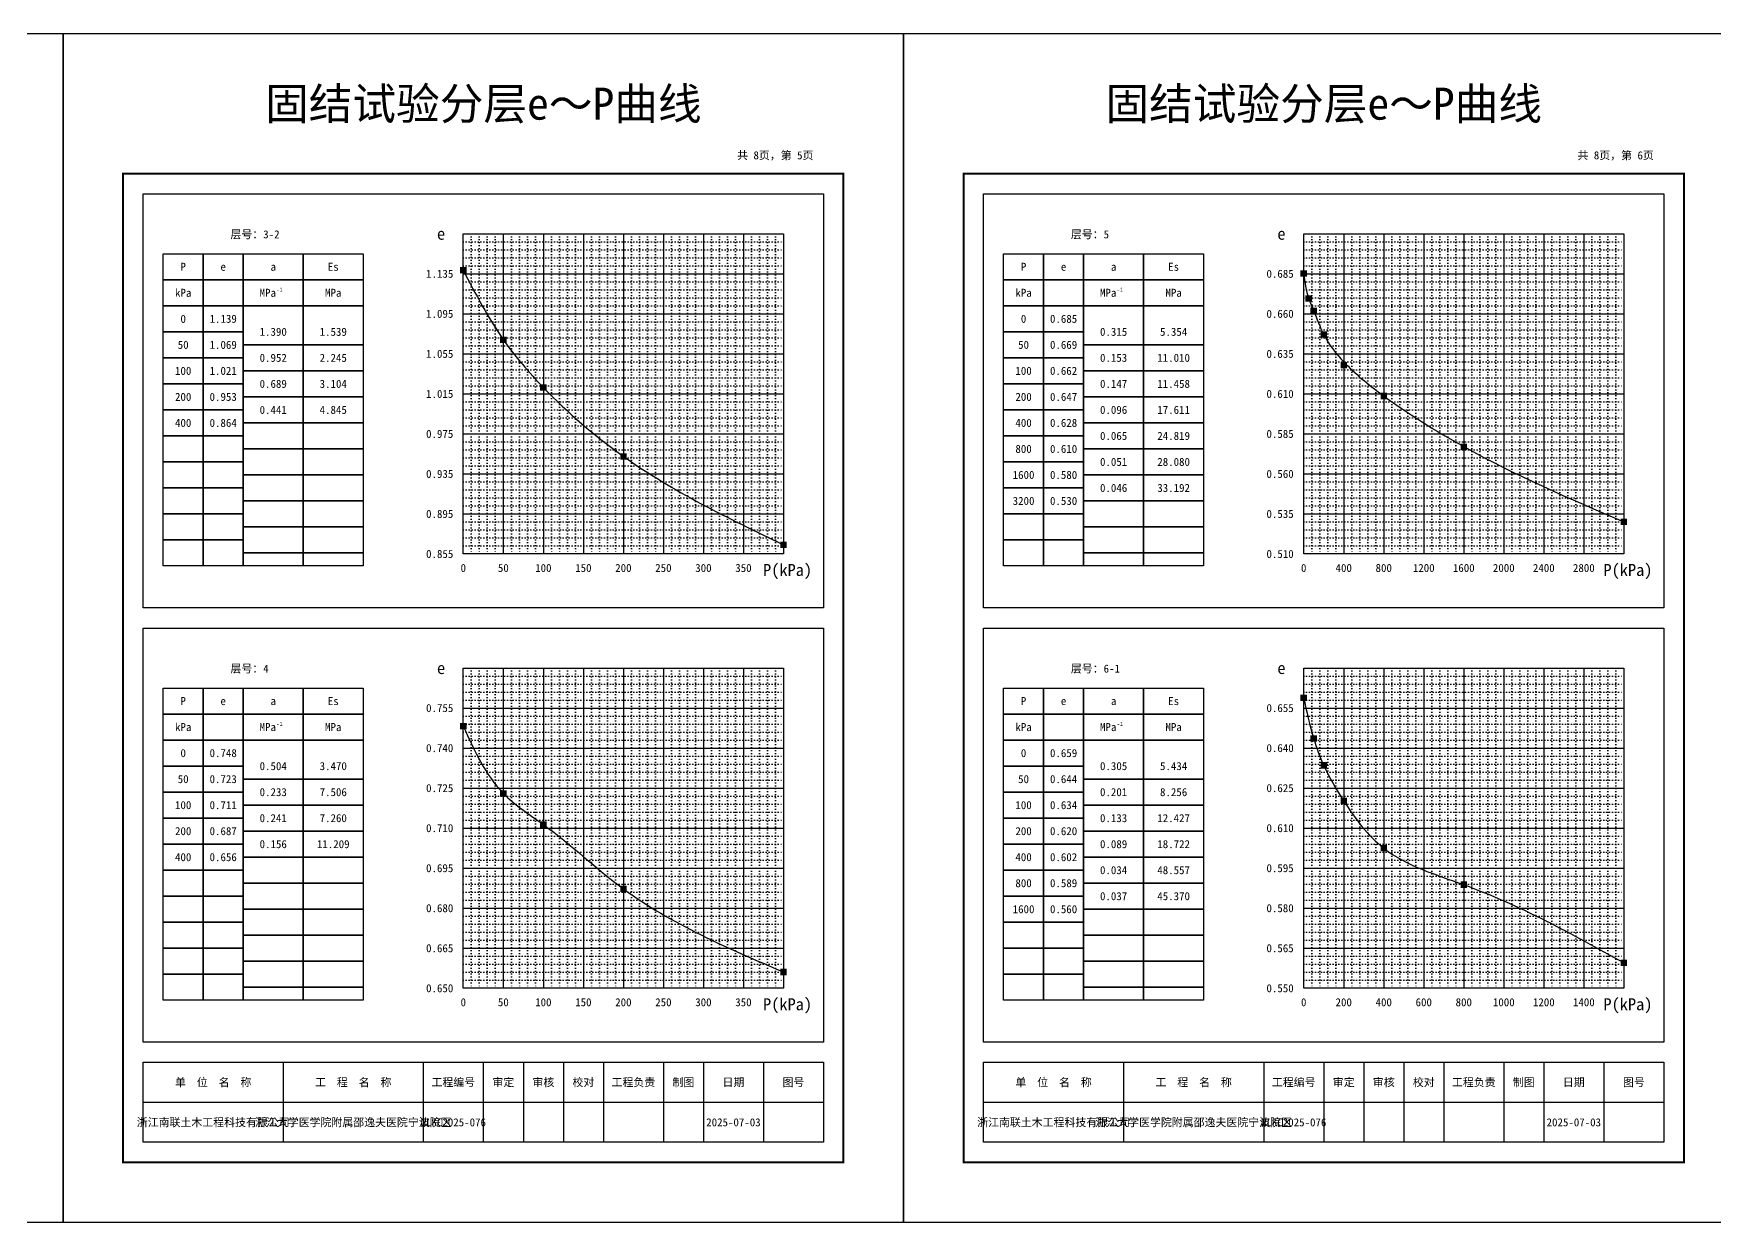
# Model space of a CAD drawing. Extents: x 0 to 1680, y 0 to 297.
# Drawn here: x 832.6 to 1252.6, y 0 to 297 of the extents above; entities that cross this region are included whole.
import ezdxf
from ezdxf.enums import TextEntityAlignment as Align

# ---------------------------------------------------------------- set-up
doc = ezdxf.new("R2010")
doc.units = 0
doc.linetypes.add('DOT', pattern=[6.35, 0, -6.35])
doc.layers.get('0').update_dxf_attribs({"linetype": 'CONTINUOUS'})
doc.styles.add('XT', font='')
doc.styles.get('XT').set_extended_font_data('SimSun')

msp = doc.modelspace()

# ---------------------------------------------------------------- linework, layer by layer
at = {"color": 245, "linetype": 'Continuous'}
for points in [[(630, 297), (840, 297), (840, 0), (630, 0)], [(840, 297), (1050, 297), (1050, 0), (840, 0)], [(1050, 297), (1260, 297), (1260, 0), (1050, 0)]]:
    msp.add_lwpolyline(points, close=True, dxfattribs=at)
at = {"linetype": 'Continuous', "const_width": 0.5}
for points in [[(855, 262), (1035, 262), (1035, 15), (855, 15)], [(1065, 262), (1245, 262), (1245, 15), (1065, 15)]]:
    msp.add_lwpolyline(points, close=True, dxfattribs=at)
at = {"linetype": 'Continuous'}
for points in [[(860, 257), (1030, 257), (1030, 153.5), (860, 153.5)], [(1070, 257), (1240, 257), (1240, 153.5), (1070, 153.5)], [(940, 247), (1020, 247), (1020, 167), (940, 167)], [(1150, 247), (1230, 247), (1230, 167), (1150, 167)], [(865, 242), (915, 242), (915, 164), (865, 164)], [(875, 242), (875, 164)], [(885, 242), (885, 164)], [(900, 242), (900, 164)], [(1075, 242), (1125, 242), (1125, 164), (1075, 164)], [(1085, 242), (1085, 164)], [(1095, 242), (1095, 164)], [(1110, 242), (1110, 164)], [(865, 235.5), (915, 235.5)], [(1075, 235.5), (1125, 235.5)], [(865, 229), (915, 229)], [(1075, 229), (1125, 229)], [(865, 222.5), (885, 222.5)], [(885, 219.25), (915, 219.25)], [(1075, 222.5), (1095, 222.5)], [(1095, 219.25), (1125, 219.25)], [(865, 216), (885, 216)], [(1075, 216), (1095, 216)], [(885, 212.75), (915, 212.75)], [(1095, 212.75), (1125, 212.75)], [(865, 209.5), (885, 209.5)], [(885, 206.25), (915, 206.25)], [(1075, 209.5), (1095, 209.5)], [(1095, 206.25), (1125, 206.25)], [(865, 203), (885, 203)], [(1075, 203), (1095, 203)], [(885, 199.75), (915, 199.75)], [(1095, 199.75), (1125, 199.75)], [(865, 196.5), (885, 196.5)], [(885, 193.25), (915, 193.25)], [(1075, 196.5), (1095, 196.5)], [(1095, 193.25), (1125, 193.25)], [(865, 190), (885, 190)], [(1075, 190), (1095, 190)], [(885, 186.75), (915, 186.75)], [(1095, 186.75), (1125, 186.75)], [(865, 183.5), (885, 183.5)], [(1075, 183.5), (1095, 183.5)], [(865, 177), (885, 177)], [(885, 180.25), (915, 180.25)], [(1075, 177), (1095, 177)], [(1095, 180.25), (1125, 180.25)], [(885, 173.75), (915, 173.75)], [(1095, 173.75), (1125, 173.75)], [(865, 170.5), (885, 170.5)], [(1075, 170.5), (1095, 170.5)], [(885, 167.25), (915, 167.25)], [(1095, 167.25), (1125, 167.25)], [(860, 148.5), (1030, 148.5), (1030, 45), (860, 45)], [(1070, 148.5), (1240, 148.5), (1240, 45), (1070, 45)], [(940, 138.5), (1020, 138.5), (1020, 58.5), (940, 58.5)], [(1150, 138.5), (1230, 138.5), (1230, 58.5), (1150, 58.5)], [(865, 133.5), (915, 133.5), (915, 55.5), (865, 55.5)], [(875, 133.5), (875, 55.5)], [(885, 133.5), (885, 55.5)], [(900, 133.5), (900, 55.5)], [(1075, 133.5), (1125, 133.5), (1125, 55.5), (1075, 55.5)], [(1085, 133.5), (1085, 55.5)], [(1095, 133.5), (1095, 55.5)], [(1110, 133.5), (1110, 55.5)], [(865, 127), (915, 127)], [(1075, 127), (1125, 127)], [(865, 120.5), (915, 120.5)], [(1075, 120.5), (1125, 120.5)], [(865, 114), (885, 114)], [(1075, 114), (1095, 114)], [(885, 110.75), (915, 110.75)], [(1095, 110.75), (1125, 110.75)], [(865, 107.5), (885, 107.5)], [(1075, 107.5), (1095, 107.5)], [(865, 101), (885, 101)], [(885, 104.25), (915, 104.25)], [(1075, 101), (1095, 101)], [(1095, 104.25), (1125, 104.25)], [(885, 97.75), (915, 97.75)], [(1095, 97.75), (1125, 97.75)], [(865, 94.5), (885, 94.5)], [(1075, 94.5), (1095, 94.5)], [(885, 91.25), (915, 91.25)], [(1095, 91.25), (1125, 91.25)], [(865, 88), (885, 88)], [(885, 84.75), (915, 84.75)], [(1075, 88), (1095, 88)], [(1095, 84.75), (1125, 84.75)], [(865, 81.5), (885, 81.5)], [(1075, 81.5), (1095, 81.5)], [(885, 78.25), (915, 78.25)], [(1095, 78.25), (1125, 78.25)], [(865, 75), (885, 75)], [(885, 71.75), (915, 71.75)], [(1075, 75), (1095, 75)], [(1095, 71.75), (1125, 71.75)], [(865, 68.5), (885, 68.5)], [(1075, 68.5), (1095, 68.5)], [(885, 65.25), (915, 65.25)], [(1095, 65.25), (1125, 65.25)], [(865, 62), (885, 62)], [(1075, 62), (1095, 62)], [(885, 58.75), (915, 58.75)], [(1095, 58.75), (1125, 58.75)], [(860, 40), (1030, 40), (1030, 20), (860, 20)], [(1070, 40), (1240, 40), (1240, 20), (1070, 20)]]:
    msp.add_lwpolyline(points, close=True, dxfattribs=at)
at = {"color": 79, "linetype": 'DOT', "ltscale": 0.1}
for points in [[(940, 245), (1020, 245)], [(942, 247), (942, 167)], [(944, 247), (944, 167)], [(946, 247), (946, 167)], [(948, 247), (948, 167)], [(952, 247), (952, 167)], [(954, 247), (954, 167)], [(956, 247), (956, 167)], [(958, 247), (958, 167)], [(962, 247), (962, 167)], [(964, 247), (964, 167)], [(966, 247), (966, 167)], [(968, 247), (968, 167)], [(972, 247), (972, 167)], [(974, 247), (974, 167)], [(976, 247), (976, 167)], [(978, 247), (978, 167)], [(982, 247), (982, 167)], [(984, 247), (984, 167)], [(986, 247), (986, 167)], [(988, 247), (988, 167)], [(992, 247), (992, 167)], [(994, 247), (994, 167)], [(996, 247), (996, 167)], [(998, 247), (998, 167)], [(1002, 247), (1002, 167)], [(1004, 247), (1004, 167)], [(1006, 247), (1006, 167)], [(1008, 247), (1008, 167)], [(1012, 247), (1012, 167)], [(1014, 247), (1014, 167)], [(1016, 247), (1016, 167)], [(1018, 247), (1018, 167)], [(1150, 245), (1230, 245)], [(1152, 247), (1152, 167)], [(1154, 247), (1154, 167)], [(1156, 247), (1156, 167)], [(1158, 247), (1158, 167)], [(1162, 247), (1162, 167)], [(1164, 247), (1164, 167)], [(1166, 247), (1166, 167)], [(1168, 247), (1168, 167)], [(1172, 247), (1172, 167)], [(1174, 247), (1174, 167)], [(1176, 247), (1176, 167)], [(1178, 247), (1178, 167)], [(1182, 247), (1182, 167)], [(1184, 247), (1184, 167)], [(1186, 247), (1186, 167)], [(1188, 247), (1188, 167)], [(1192, 247), (1192, 167)], [(1194, 247), (1194, 167)], [(1196, 247), (1196, 167)], [(1198, 247), (1198, 167)], [(1202, 247), (1202, 167)], [(1204, 247), (1204, 167)], [(1206, 247), (1206, 167)], [(1208, 247), (1208, 167)], [(1212, 247), (1212, 167)], [(1214, 247), (1214, 167)], [(1216, 247), (1216, 167)], [(1218, 247), (1218, 167)], [(1222, 247), (1222, 167)], [(1224, 247), (1224, 167)], [(1226, 247), (1226, 167)], [(1228, 247), (1228, 167)], [(940, 243), (1020, 243)], [(940, 241), (1020, 241)], [(1150, 243), (1230, 243)], [(1150, 241), (1230, 241)], [(940, 239), (1020, 239)], [(1150, 239), (1230, 239)], [(940, 235), (1020, 235)], [(940, 233), (1020, 233)], [(940, 231), (1020, 231)], [(1150, 235), (1230, 235)], [(1150, 233), (1230, 233)], [(1150, 231), (1230, 231)], [(940, 229), (1020, 229)], [(1150, 229), (1230, 229)], [(940, 225), (1020, 225)], [(940, 223), (1020, 223)], [(1150, 225), (1230, 225)], [(1150, 223), (1230, 223)], [(940, 221), (1020, 221)], [(940, 219), (1020, 219)], [(1150, 221), (1230, 221)], [(1150, 219), (1230, 219)], [(940, 215), (1020, 215)], [(1150, 215), (1230, 215)], [(940, 213), (1020, 213)], [(940, 211), (1020, 211)], [(1150, 213), (1230, 213)], [(1150, 211), (1230, 211)], [(940, 209), (1020, 209)], [(1150, 209), (1230, 209)], [(940, 205), (1020, 205)], [(940, 203), (1020, 203)], [(1150, 205), (1230, 205)], [(1150, 203), (1230, 203)], [(940, 201), (1020, 201)], [(940, 199), (1020, 199)], [(1150, 201), (1230, 201)], [(1150, 199), (1230, 199)], [(940, 195), (1020, 195)], [(1150, 195), (1230, 195)], [(940, 193), (1020, 193)], [(940, 191), (1020, 191)], [(940, 189), (1020, 189)], [(1150, 193), (1230, 193)], [(1150, 191), (1230, 191)], [(1150, 189), (1230, 189)], [(940, 185), (1020, 185)], [(1150, 185), (1230, 185)], [(940, 183), (1020, 183)], [(940, 181), (1020, 181)], [(1150, 183), (1230, 183)], [(1150, 181), (1230, 181)], [(940, 179), (1020, 179)], [(1150, 179), (1230, 179)], [(940, 175), (1020, 175)], [(940, 173), (1020, 173)], [(1150, 175), (1230, 175)], [(1150, 173), (1230, 173)], [(940, 171), (1020, 171)], [(940, 169), (1020, 169)], [(1150, 171), (1230, 171)], [(1150, 169), (1230, 169)], [(940, 136.5), (1020, 136.5)], [(940, 134.5), (1020, 134.5)], [(942, 138.5), (942, 58.5)], [(944, 138.5), (944, 58.5)], [(946, 138.5), (946, 58.5)], [(948, 138.5), (948, 58.5)], [(952, 138.5), (952, 58.5)], [(954, 138.5), (954, 58.5)], [(956, 138.5), (956, 58.5)], [(958, 138.5), (958, 58.5)], [(962, 138.5), (962, 58.5)], [(964, 138.5), (964, 58.5)], [(966, 138.5), (966, 58.5)], [(968, 138.5), (968, 58.5)], [(972, 138.5), (972, 58.5)], [(974, 138.5), (974, 58.5)], [(976, 138.5), (976, 58.5)], [(978, 138.5), (978, 58.5)], [(982, 138.5), (982, 58.5)], [(984, 138.5), (984, 58.5)], [(986, 138.5), (986, 58.5)], [(988, 138.5), (988, 58.5)], [(992, 138.5), (992, 58.5)], [(994, 138.5), (994, 58.5)], [(996, 138.5), (996, 58.5)], [(998, 138.5), (998, 58.5)], [(1002, 138.5), (1002, 58.5)], [(1004, 138.5), (1004, 58.5)], [(1006, 138.5), (1006, 58.5)], [(1008, 138.5), (1008, 58.5)], [(1012, 138.5), (1012, 58.5)], [(1014, 138.5), (1014, 58.5)], [(1016, 138.5), (1016, 58.5)], [(1018, 138.5), (1018, 58.5)], [(1150, 136.5), (1230, 136.5)], [(1150, 134.5), (1230, 134.5)], [(1152, 138.5), (1152, 58.5)], [(1154, 138.5), (1154, 58.5)], [(1156, 138.5), (1156, 58.5)], [(1158, 138.5), (1158, 58.5)], [(1162, 138.5), (1162, 58.5)], [(1164, 138.5), (1164, 58.5)], [(1166, 138.5), (1166, 58.5)], [(1168, 138.5), (1168, 58.5)], [(1172, 138.5), (1172, 58.5)], [(1174, 138.5), (1174, 58.5)], [(1176, 138.5), (1176, 58.5)], [(1178, 138.5), (1178, 58.5)], [(1182, 138.5), (1182, 58.5)], [(1184, 138.5), (1184, 58.5)], [(1186, 138.5), (1186, 58.5)], [(1188, 138.5), (1188, 58.5)], [(1192, 138.5), (1192, 58.5)], [(1194, 138.5), (1194, 58.5)], [(1196, 138.5), (1196, 58.5)], [(1198, 138.5), (1198, 58.5)], [(1202, 138.5), (1202, 58.5)], [(1204, 138.5), (1204, 58.5)], [(1206, 138.5), (1206, 58.5)], [(1208, 138.5), (1208, 58.5)], [(1212, 138.5), (1212, 58.5)], [(1214, 138.5), (1214, 58.5)], [(1216, 138.5), (1216, 58.5)], [(1218, 138.5), (1218, 58.5)], [(1222, 138.5), (1222, 58.5)], [(1224, 138.5), (1224, 58.5)], [(1226, 138.5), (1226, 58.5)], [(1228, 138.5), (1228, 58.5)], [(940, 132.5), (1020, 132.5)], [(940, 130.5), (1020, 130.5)], [(1150, 132.5), (1230, 132.5)], [(1150, 130.5), (1230, 130.5)], [(940, 126.5), (1020, 126.5)], [(1150, 126.5), (1230, 126.5)], [(940, 124.5), (1020, 124.5)], [(940, 122.5), (1020, 122.5)], [(1150, 124.5), (1230, 124.5)], [(1150, 122.5), (1230, 122.5)], [(940, 120.5), (1020, 120.5)], [(1150, 120.5), (1230, 120.5)], [(940, 116.5), (1020, 116.5)], [(940, 114.5), (1020, 114.5)], [(1150, 116.5), (1230, 116.5)], [(1150, 114.5), (1230, 114.5)], [(940, 112.5), (1020, 112.5)], [(940, 110.5), (1020, 110.5)], [(1150, 112.5), (1230, 112.5)], [(1150, 110.5), (1230, 110.5)], [(940, 106.5), (1020, 106.5)], [(1150, 106.5), (1230, 106.5)], [(940, 104.5), (1020, 104.5)], [(940, 102.5), (1020, 102.5)], [(1150, 104.5), (1230, 104.5)], [(1150, 102.5), (1230, 102.5)], [(940, 100.5), (1020, 100.5)], [(1150, 100.5), (1230, 100.5)], [(940, 96.5), (1020, 96.5)], [(940, 94.5), (1020, 94.5)], [(940, 92.5), (1020, 92.5)], [(1150, 96.5), (1230, 96.5)], [(1150, 94.5), (1230, 94.5)], [(1150, 92.5), (1230, 92.5)], [(940, 90.5), (1020, 90.5)], [(1150, 90.5), (1230, 90.5)], [(940, 86.5), (1020, 86.5)], [(940, 84.5), (1020, 84.5)], [(1150, 86.5), (1230, 86.5)], [(1150, 84.5), (1230, 84.5)], [(940, 82.5), (1020, 82.5)], [(940, 80.5), (1020, 80.5)], [(1150, 82.5), (1230, 82.5)], [(1150, 80.5), (1230, 80.5)], [(940, 76.5), (1020, 76.5)], [(1150, 76.5), (1230, 76.5)], [(940, 74.5), (1020, 74.5)], [(940, 72.5), (1020, 72.5)], [(1150, 74.5), (1230, 74.5)], [(1150, 72.5), (1230, 72.5)], [(940, 70.5), (1020, 70.5)], [(1150, 70.5), (1230, 70.5)], [(940, 66.5), (1020, 66.5)], [(940, 64.5), (1020, 64.5)], [(1150, 66.5), (1230, 66.5)], [(1150, 64.5), (1230, 64.5)], [(940, 62.5), (1020, 62.5)], [(940, 60.5), (1020, 60.5)], [(1150, 62.5), (1230, 62.5)], [(1150, 60.5), (1230, 60.5)]]:
    msp.add_lwpolyline(points, dxfattribs=at)
at = {"linetype": 'Continuous'}
for points in [[(950, 247), (950, 167)], [(960, 247), (960, 167)], [(970, 247), (970, 167)], [(980, 247), (980, 167)], [(990, 247), (990, 167)], [(1000, 247), (1000, 167)], [(1010, 247), (1010, 167)], [(1160, 247), (1160, 167)], [(1170, 247), (1170, 167)], [(1180, 247), (1180, 167)], [(1190, 247), (1190, 167)], [(1200, 247), (1200, 167)], [(1210, 247), (1210, 167)], [(1220, 247), (1220, 167)], [(940, 237), (1020, 237)], [(1150, 237), (1230, 237)], [(940, 227), (1020, 227)], [(1150, 227), (1230, 227)], [(940, 217), (1020, 217)], [(1150, 217), (1230, 217)], [(940, 207), (1020, 207)], [(1150, 207), (1230, 207)], [(940, 197), (1020, 197)], [(1150, 197), (1230, 197)], [(940, 187), (1020, 187)], [(1150, 187), (1230, 187)], [(940, 177), (1020, 177)], [(1150, 177), (1230, 177)], [(950, 138.5), (950, 58.5)], [(960, 138.5), (960, 58.5)], [(970, 138.5), (970, 58.5)], [(980, 138.5), (980, 58.5)], [(990, 138.5), (990, 58.5)], [(1000, 138.5), (1000, 58.5)], [(1010, 138.5), (1010, 58.5)], [(1160, 138.5), (1160, 58.5)], [(1170, 138.5), (1170, 58.5)], [(1180, 138.5), (1180, 58.5)], [(1190, 138.5), (1190, 58.5)], [(1200, 138.5), (1200, 58.5)], [(1210, 138.5), (1210, 58.5)], [(1220, 138.5), (1220, 58.5)], [(940, 128.5), (1020, 128.5)], [(1150, 128.5), (1230, 128.5)], [(940, 118.5), (1020, 118.5)], [(1150, 118.5), (1230, 118.5)], [(940, 108.5), (1020, 108.5)], [(1150, 108.5), (1230, 108.5)], [(940, 98.5), (1020, 98.5)], [(1150, 98.5), (1230, 98.5)], [(940, 88.5), (1020, 88.5)], [(1150, 88.5), (1230, 88.5)], [(940, 78.5), (1020, 78.5)], [(1150, 78.5), (1230, 78.5)], [(940, 68.5), (1020, 68.5)], [(1150, 68.5), (1230, 68.5)], [(895, 40), (895, 20)], [(930, 40), (930, 20)], [(945, 40), (945, 20)], [(955, 40), (955, 20)], [(965, 40), (965, 20)], [(975, 40), (975, 20)], [(990, 40), (990, 20)], [(1000, 40), (1000, 20)], [(1015, 40), (1015, 20)], [(1030, 40), (1030, 20)], [(1105, 40), (1105, 20)], [(1140, 40), (1140, 20)], [(1155, 40), (1155, 20)], [(1165, 40), (1165, 20)], [(1175, 40), (1175, 20)], [(1185, 40), (1185, 20)], [(1200, 40), (1200, 20)], [(1210, 40), (1210, 20)], [(1225, 40), (1225, 20)], [(1240, 40), (1240, 20)], [(860, 30), (1030, 30)], [(1070, 30), (1240, 30)]]:
    msp.add_lwpolyline(points, dxfattribs=at)
at = {"color": 1, "linetype": 'Continuous', "const_width": 1.6}
for points in [[(939.2, 237.89), (940.8, 237.89)], [(1149.2, 237.08), (1150.8, 237.08)], [(1150.45, 230.79), (1152.05, 230.79)], [(1151.7, 227.73), (1153.3, 227.73)], [(1154.2, 221.84), (1155.8, 221.84)], [(949.2, 220.51), (950.8, 220.51)], [(1159.2, 214.19), (1160.8, 214.19)], [(959.2, 208.61), (960.8, 208.61)], [(1169.2, 206.47), (1170.8, 206.47)], [(1189.2, 193.76), (1190.8, 193.76)], [(979.2, 191.38), (980.8, 191.38)], [(1229.2, 175), (1230.8, 175)], [(1019.2, 169.31), (1020.8, 169.31)], [(1149.2, 131.06), (1150.8, 131.06)], [(939.2, 123.97), (940.8, 123.97)], [(1151.7, 120.89), (1153.3, 120.89)], [(1154.2, 114.19), (1155.8, 114.19)], [(949.2, 107.18), (950.8, 107.18)], [(1159.2, 105.29), (1160.8, 105.29)], [(959.2, 99.41), (960.8, 99.41)], [(1169.2, 93.48), (1170.8, 93.48)], [(979.2, 83.36), (980.8, 83.36)], [(1189.2, 84.37), (1190.8, 84.37)], [(1019.2, 62.56), (1020.8, 62.56)], [(1229.2, 64.87), (1230.8, 64.87)]]:
    msp.add_lwpolyline(points, dxfattribs=at)
at = {"color": 1, "linetype": 'Continuous'}
for points in [[(940, 237.89), (950, 220.51), (960, 208.61), (980, 191.38), (1020, 169.31)], [(1150, 237.08), (1151.25, 230.79), (1152.5, 227.73), (1155, 221.84), (1160, 215), (1169.32, 207), (1190, 193.81), (1230, 175)], [(1150, 131.06), (1152.5, 120.89), (1155, 114.19), (1160, 105.29), (1170, 93.48), (1190, 84.37), (1230, 64.87)], [(940, 123.97), (950, 107.18), (960, 99.41), (980, 83.36), (1020, 62.56)]]:
    msp.add_spline(points, degree=3, dxfattribs=at).dxf.unprotected_set("ltscale", 0)

# ---------------------------------------------------------------- texts
at = {"style": 'XT'}
for s, height, p in [('固结试验分层e～P曲线', 8, (945, 279.5)), ('固结试验分层e～P曲线', 8, (1155, 279.5)), ('P', 2, (870, 238.75)), ('Es', 2, (907.5, 238.75)), ('P', 2, (1080, 238.75)), ('Es', 2, (1117.5, 238.75)), ('e', 2, (880, 238.75)), ('a', 2, (892.5, 238.75)), ('e', 2, (1090, 238.75)), ('a', 2, (1102.5, 238.75)), ('kPa', 2, (870, 232.25)), ('MPa  ', 2, (892.5, 232.25)), ('MPa', 2, (907.5, 232.25)), ('kPa', 2, (1080, 232.25)), ('MPa  ', 2, (1102.5, 232.25)), ('MPa', 2, (1117.5, 232.25)), ('0', 2, (870, 225.75)), ('1.139', 2, (880, 225.75)), ('1.390', 2, (892.5, 222.5)), ('1.539', 2, (907.5, 222.5)), ('0', 2, (1080, 225.75)), ('0.685', 2, (1090, 225.75)), ('0.315', 2, (1102.5, 222.5)), ('5.354', 2, (1117.5, 222.5)), ('50', 2, (870, 219.25)), ('1.069', 2, (880, 219.25)), ('50', 2, (1080, 219.25)), ('0.669', 2, (1090, 219.25)), ('0.952', 2, (892.5, 216)), ('2.245', 2, (907.5, 216)), ('0.153', 2, (1102.5, 216)), ('11.010', 2, (1117.5, 216)), ('100', 2, (870, 212.75)), ('1.021', 2, (880, 212.75)), ('0.689', 2, (892.5, 209.5)), ('3.104', 2, (907.5, 209.5)), ('100', 2, (1080, 212.75)), ('0.662', 2, (1090, 212.75)), ('0.147', 2, (1102.5, 209.5)), ('11.458', 2, (1117.5, 209.5)), ('200', 2, (870, 206.25)), ('0.953', 2, (880, 206.25)), ('200', 2, (1080, 206.25)), ('0.647', 2, (1090, 206.25)), ('0.441', 2, (892.5, 203)), ('4.845', 2, (907.5, 203)), ('0.096', 2, (1102.5, 203)), ('17.611', 2, (1117.5, 203)), ('400', 2, (870, 199.75)), ('0.864', 2, (880, 199.75)), ('400', 2, (1080, 199.75)), ('0.628', 2, (1090, 199.75)), ('0.065', 2, (1102.5, 196.5)), ('24.819', 2, (1117.5, 196.5)), ('800', 2, (1080, 193.25)), ('0.610', 2, (1090, 193.25)), ('0.051', 2, (1102.5, 190)), ('28.080', 2, (1117.5, 190)), ('1600', 2, (1080, 186.75)), ('0.580', 2, (1090, 186.75)), ('3200', 2, (1080, 180.25)), ('0.530', 2, (1090, 180.25)), ('0.046', 2, (1102.5, 183.5)), ('33.192', 2, (1117.5, 183.5)), ('P', 2, (870, 130.25)), ('e', 2, (880, 130.25)), ('a', 2, (892.5, 130.25)), ('Es', 2, (907.5, 130.25)), ('P', 2, (1080, 130.25)), ('e', 2, (1090, 130.25)), ('a', 2, (1102.5, 130.25)), ('Es', 2, (1117.5, 130.25)), ('kPa', 2, (870, 123.75)), ('MPa  ', 2, (892.5, 123.75)), ('MPa', 2, (907.5, 123.75)), ('kPa', 2, (1080, 123.75)), ('MPa  ', 2, (1102.5, 123.75)), ('MPa', 2, (1117.5, 123.75)), ('0', 2, (870, 117.25)), ('0.748', 2, (880, 117.25)), ('0', 2, (1080, 117.25)), ('0.659', 2, (1090, 117.25)), ('0.504', 2, (892.5, 114)), ('3.470', 2, (907.5, 114)), ('0.305', 2, (1102.5, 114)), ('5.434', 2, (1117.5, 114)), ('50', 2, (870, 110.75)), ('0.723', 2, (880, 110.75)), ('50', 2, (1080, 110.75)), ('0.644', 2, (1090, 110.75)), ('100', 2, (870, 104.25)), ('0.711', 2, (880, 104.25)), ('0.233', 2, (892.5, 107.5)), ('7.506', 2, (907.5, 107.5)), ('100', 2, (1080, 104.25)), ('0.634', 2, (1090, 104.25)), ('0.201', 2, (1102.5, 107.5)), ('8.256', 2, (1117.5, 107.5)), ('0.241', 2, (892.5, 101)), ('7.260', 2, (907.5, 101)), ('0.133', 2, (1102.5, 101)), ('12.427', 2, (1117.5, 101)), ('200', 2, (870, 97.75)), ('0.687', 2, (880, 97.75)), ('200', 2, (1080, 97.75)), ('0.620', 2, (1090, 97.75)), ('0.156', 2, (892.5, 94.5)), ('11.209', 2, (907.5, 94.5)), ('0.089', 2, (1102.5, 94.5)), ('18.722', 2, (1117.5, 94.5)), ('400', 2, (870, 91.25)), ('0.656', 2, (880, 91.25)), ('400', 2, (1080, 91.25)), ('0.602', 2, (1090, 91.25)), ('0.034', 2, (1102.5, 88)), ('48.557', 2, (1117.5, 88)), ('800', 2, (1080, 84.75)), ('0.589', 2, (1090, 84.75)), ('0.037', 2, (1102.5, 81.5)), ('45.370', 2, (1117.5, 81.5)), ('1600', 2, (1080, 78.25)), ('0.560', 2, (1090, 78.25)), ('单  位  名  称', 2, (877.5, 35)), ('工  程  名  称', 2, (912.5, 35)), ('工程编号', 2, (937.5, 35)), ('审定', 2, (950, 35)), ('审核', 2, (960, 35)), ('校对', 2, (970, 35)), ('工程负责', 2, (982.5, 35)), ('制图', 2, (995, 35)), ('日期', 2, (1007.5, 35)), ('图号', 2, (1022.5, 35)), ('单  位  名  称', 2, (1087.5, 35)), ('工  程  名  称', 2, (1122.5, 35)), ('工程编号', 2, (1147.5, 35)), ('审定', 2, (1160, 35)), ('审核', 2, (1170, 35)), ('校对', 2, (1180, 35)), ('工程负责', 2, (1192.5, 35)), ('制图', 2, (1205, 35)), ('日期', 2, (1217.5, 35)), ('图号', 2, (1232.5, 35)), ('浙江南联土木工程科技有限公司', 2, (877.5, 25)), ('浙江大学医学院附属邵逸夫医院宁波院区', 2, (912.5, 25)), ('NLKC2025-076', 2, (937.5, 25)), ('2025-07-03', 2, (1007.5, 25)), ('浙江南联土木工程科技有限公司', 2, (1087.5, 25)), ('浙江大学医学院附属邵逸夫医院宁波院区', 2, (1122.5, 25)), ('NLKC2025-076', 2, (1147.5, 25)), ('2025-07-03', 2, (1217.5, 25))]:
    msp.add_text(s, height=height, dxfattribs=at).set_placement(p, align=Align.MIDDLE_CENTER)
for s, p in [('共 8页，第 5页', (1027.5, 265)), ('共 8页，第 6页', (1237.5, 265)), ('层号：', (890, 245.25)), ('层号：', (1100, 245.25)), ('层号：', (890, 136.75)), ('层号：', (1100, 136.75))]:
    msp.add_text(s, height=2, dxfattribs=at).set_placement(p, align=Align.BOTTOM_RIGHT)
for s, height, p in [('3-2', 2, (890, 245.25)), ('5', 2, (1100, 245.25)), (' -1', 1, (892.5, 232.25)), (' -1', 1, (1102.5, 232.25)), ('4', 2, (890, 136.75)), ('6-1', 2, (1100, 136.75)), (' -1', 1, (892.5, 123.75)), (' -1', 1, (1102.5, 123.75))]:
    msp.add_text(s, height=height, dxfattribs=at).set_placement(p, align=Align.BOTTOM_LEFT)
for s, height, p in [(' e ', 3, (937.5, 247)), (' e ', 3, (1147.5, 247)), ('1.135', 2, (937.5, 237)), ('0.685', 2, (1147.5, 237)), ('1.095', 2, (937.5, 227)), ('0.660', 2, (1147.5, 227)), ('1.055', 2, (937.5, 217)), ('0.635', 2, (1147.5, 217)), ('1.015', 2, (937.5, 207)), ('0.610', 2, (1147.5, 207)), ('0.975', 2, (937.5, 197)), ('0.585', 2, (1147.5, 197)), ('0.935', 2, (937.5, 187)), ('0.560', 2, (1147.5, 187)), ('0.895', 2, (937.5, 177)), ('0.535', 2, (1147.5, 177)), ('0.855', 2, (937.5, 167)), ('0.510', 2, (1147.5, 167)), (' e ', 3, (937.5, 138.5)), (' e ', 3, (1147.5, 138.5)), ('0.755', 2, (937.5, 128.5)), ('0.655', 2, (1147.5, 128.5)), ('0.740', 2, (937.5, 118.5)), ('0.640', 2, (1147.5, 118.5)), ('0.725', 2, (937.5, 108.5)), ('0.625', 2, (1147.5, 108.5)), ('0.710', 2, (937.5, 98.5)), ('0.610', 2, (1147.5, 98.5)), ('0.695', 2, (937.5, 88.5)), ('0.595', 2, (1147.5, 88.5)), ('0.680', 2, (937.5, 78.5)), ('0.580', 2, (1147.5, 78.5)), ('0.665', 2, (937.5, 68.5)), ('0.565', 2, (1147.5, 68.5)), ('0.650', 2, (937.5, 58.5)), ('0.550', 2, (1147.5, 58.5))]:
    msp.add_text(s, height=height, dxfattribs=at).set_placement(p, align=Align.MIDDLE_RIGHT)
for s, height, p in [('0', 2, (940, 164.5)), ('50', 2, (950, 164.5)), ('100', 2, (960, 164.5)), ('150', 2, (970, 164.5)), ('200', 2, (980, 164.5)), ('250', 2, (990, 164.5)), ('300', 2, (1000, 164.5)), ('350', 2, (1010, 164.5)), (' P(kPa)', 3, (1020, 164.5)), ('0', 2, (1150, 164.5)), ('400', 2, (1160, 164.5)), ('800', 2, (1170, 164.5)), ('1200', 2, (1180, 164.5)), ('1600', 2, (1190, 164.5)), ('2000', 2, (1200, 164.5)), ('2400', 2, (1210, 164.5)), ('2800', 2, (1220, 164.5)), (' P(kPa)', 3, (1230, 164.5)), ('0', 2, (940, 56)), ('50', 2, (950, 56)), ('100', 2, (960, 56)), ('150', 2, (970, 56)), ('200', 2, (980, 56)), ('250', 2, (990, 56)), ('300', 2, (1000, 56)), ('350', 2, (1010, 56)), (' P(kPa)', 3, (1020, 56)), ('0', 2, (1150, 56)), ('200', 2, (1160, 56)), ('400', 2, (1170, 56)), ('600', 2, (1180, 56)), ('800', 2, (1190, 56)), ('1000', 2, (1200, 56)), ('1200', 2, (1210, 56)), ('1400', 2, (1220, 56)), (' P(kPa)', 3, (1230, 56))]:
    msp.add_text(s, height=height, dxfattribs=at).set_placement(p, align=Align.TOP_CENTER)

doc.saveas('drawing.dxf')
